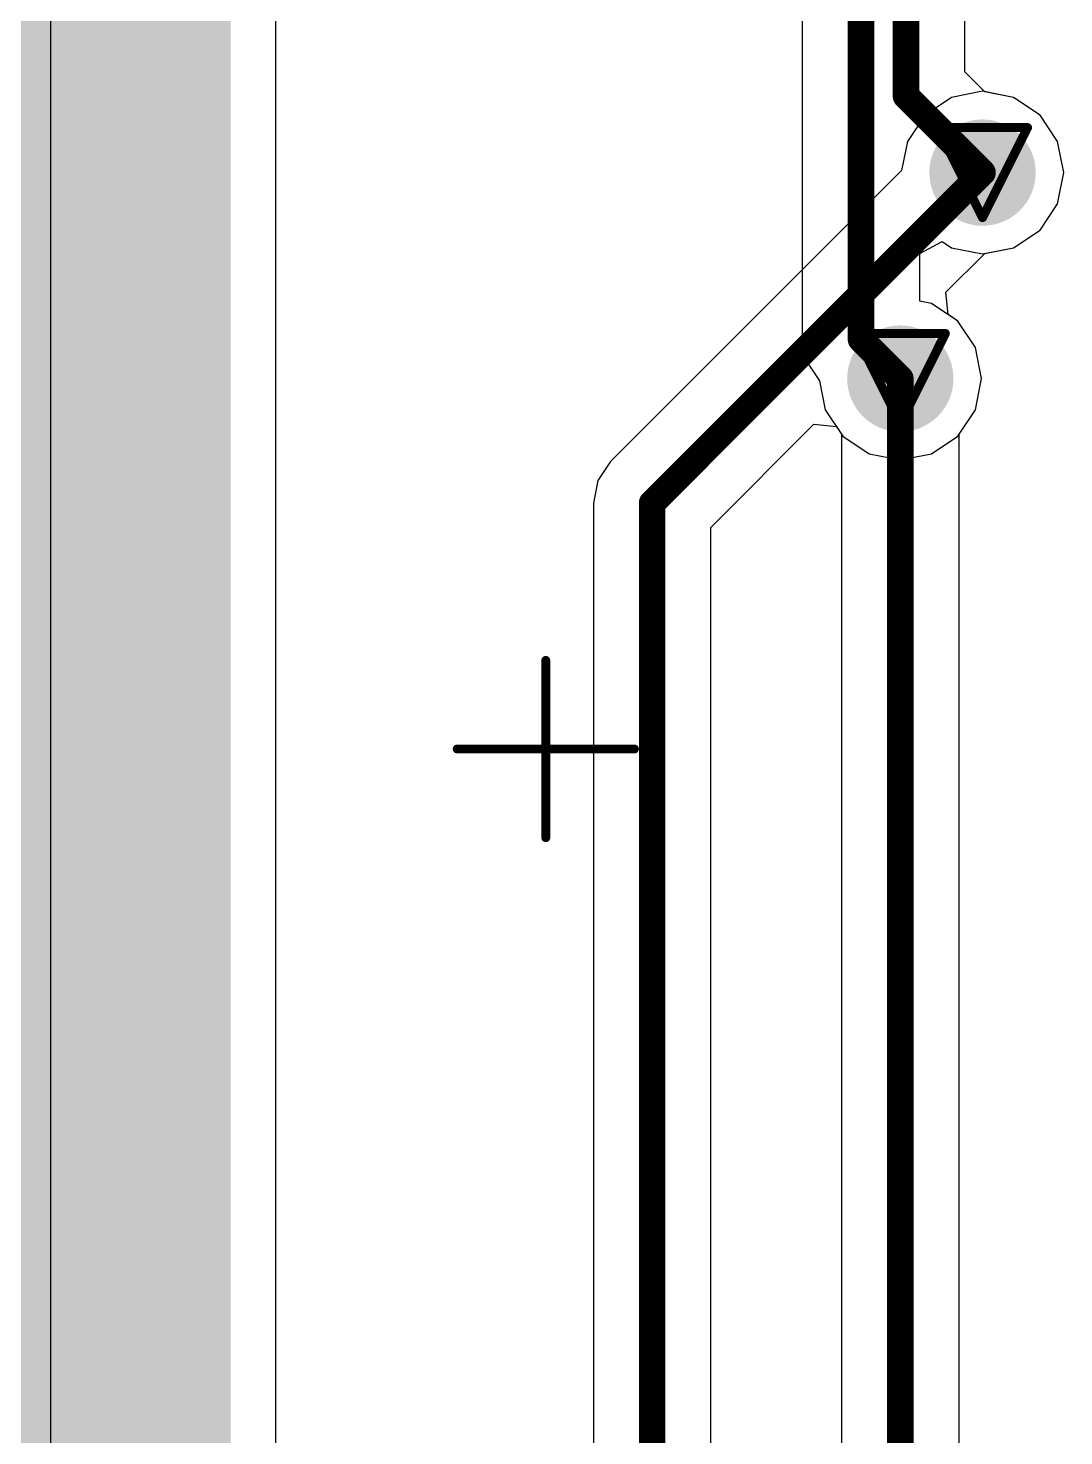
# Model space of a CAD drawing. Header units: millimetres. Extents: x 9.6 to 105, y 7.6 to 66.9.
# Drawn here: x 18.8 to 24.64, y 17.59 to 25.53 of the extents above; entities that cross this region are included whole.
import ezdxf

# ---------------------------------------------------------------- set-up
doc = ezdxf.new("R2010")
doc.units = ezdxf.units.MM
for name, color, linetype in [('BottomLayer', 5, 'Continuous'), ('BottomSolder', 6, 'Continuous'), ('DrillDrawing', 1, 'Continuous'), ('Mechanical15', 56, 'Continuous'), ('TopLayer', 1, 'Continuous'), ('TopSolder', 216, 'Continuous'), ('ViaHoleLayer', 16, 'Continuous')]:
    doc.layers.add(name, color=color, linetype=linetype)

msp = doc.modelspace()

# ---------------------------------------------------------------- hatches: boundary and pattern name
at = {"layer": 'BottomLayer'}
h = msp.add_hatch(color=5, dxfattribs=at)
edge = h.paths.add_edge_path()
edge.add_arc((24.1808, 24.7142), 0.2, 0, 360)
h = msp.add_hatch(color=5, dxfattribs=at)
edge = h.paths.add_edge_path()
edge.add_arc((23.717, 23.5524), 0.2, 0, 360)
at = {"layer": 'BottomSolder'}
h = msp.add_hatch(color=6, dxfattribs=at)
edge = h.paths.add_edge_path()
edge.add_arc((24.1808, 24.7142), 0.3, 0, 360)
h = msp.add_hatch(color=6, dxfattribs=at)
edge = h.paths.add_edge_path()
edge.add_arc((23.717, 23.5524), 0.3, 0, 360)
at = {"layer": 'TopLayer'}
msp.add_hatch(color=1, dxfattribs=at).paths.add_polyline_path([(9.779, 11.049), (19.939, 11.049), (19.939, 35.814), (9.779, 35.814)])
h = msp.add_hatch(color=1, dxfattribs=at)
edge = h.paths.add_edge_path()
edge.add_arc((24.1808, 24.7142), 0.2, 0, 360)
h = msp.add_hatch(color=1, dxfattribs=at)
edge = h.paths.add_edge_path()
edge.add_arc((23.717, 23.5524), 0.2, 0, 360)
at = {"layer": 'TopSolder'}
h = msp.add_hatch(color=216, dxfattribs=at)
edge = h.paths.add_edge_path()
edge.add_arc((24.1808, 24.7142), 0.3, 0, 360)
h = msp.add_hatch(color=216, dxfattribs=at)
edge = h.paths.add_edge_path()
edge.add_arc((23.717, 23.5524), 0.3, 0, 360)
at = {"layer": 'ViaHoleLayer'}
h = msp.add_hatch(color=16, dxfattribs=at)
edge = h.paths.add_edge_path()
edge.add_arc((24.1808, 24.7142), 0.1, 0, 360)
h = msp.add_hatch(color=16, dxfattribs=at)
edge = h.paths.add_edge_path()
edge.add_arc((23.717, 23.5524), 0.1, 0, 360)

# ---------------------------------------------------------------- linework, layer by layer
at = {"layer": 'BottomLayer'}
for p, q in [((18.9239, 10.414), (18.9239, 61.9242)), ((23.1636, 34.3662), (23.1636, 23.7744)), ((24.0804, 25.2833), (24.0804, 33.1906)), ((24.193, 25.1706), (24.0804, 25.2833)), ((24.3564, 25.1381), (24.193, 25.1706)), ((24.5052, 25.0386), (24.3564, 25.1381)), ((24.6047, 24.8898), (24.5052, 25.0386)), ((24.6396, 24.7142), (24.6047, 24.8898)), ((24.6047, 24.5386), (24.6396, 24.7142)), ((24.5052, 24.3898), (24.6047, 24.5386)), ((24.3564, 24.2903), (24.5052, 24.3898)), ((23.8264, 24.2571), (23.9534, 24.325)), ((23.9534, 24.325), (24.0052, 24.2903)), ((23.8264, 23.9895), (23.8264, 24.2571)), ((24.0052, 24.2903), (24.1808, 24.2554)), ((24.1808, 24.2554), (24.3564, 24.2903)), ((23.8926, 23.9763), (23.8264, 23.9895)), ((24.0414, 23.8768), (23.8926, 23.9763)), ((24.1409, 23.728), (24.0414, 23.8768)), ((23.1636, 23.7744), (23.1889, 23.6476)), ((24.1758, 23.5524), (24.1409, 23.728)), ((23.1889, 23.6476), (23.2606, 23.5402)), ((23.2606, 23.5402), (23.2931, 23.3768)), ((24.1409, 23.3768), (24.1758, 23.5524)), ((23.2931, 23.3768), (23.3926, 23.228)), ((24.0414, 23.228), (24.1409, 23.3768)), ((23.3926, 23.228), (23.5414, 23.1285)), ((23.8926, 23.1285), (24.0414, 23.228)), ((23.5414, 23.1285), (23.717, 23.0936)), ((23.717, 23.0936), (23.8926, 23.1285))]:
    msp.add_line(p, q, dxfattribs=at)
at = {"layer": 'BottomLayer', "const_width": 0.15}
for points in [[(23.495, 23.7744), (23.495, 34.3662)], [(23.749, 25.146), (23.749, 33.8836)], [(23.749, 25.146), (24.1808, 24.7142)], [(23.495, 23.7744), (23.717, 23.5524)]]:
    msp.add_lwpolyline(points, dxfattribs=at)
at = {"layer": 'BottomLayer', "const_width": 0.075}
for points in [[(23.7115, 25.146, 1), (23.7865, 25.146, 1)], [(23.7115, 25.146, 1), (23.7865, 25.146, 1)], [(24.1433, 24.7142, 1), (24.2183, 24.7142, 1)], [(23.4575, 23.7744, 1), (23.5325, 23.7744, 1)], [(23.4575, 23.7744, 1), (23.5325, 23.7744, 1)], [(23.6795, 23.5524, 1), (23.7545, 23.5524, 1)]]:
    msp.add_lwpolyline(points, format="xyb", close=True, dxfattribs=at)
at = {"layer": 'DrillDrawing', "const_width": 0.0508}
for points in [[(23.9268, 24.9682), (24.4348, 24.9682)], [(23.9268, 24.9682), (24.1808, 24.4602)], [(24.1808, 24.4602), (24.4348, 24.9682)], [(23.463, 23.8064), (23.971, 23.8064)], [(23.463, 23.8064), (23.717, 23.2984)], [(23.717, 23.2984), (23.971, 23.8064)]]:
    msp.add_lwpolyline(points, dxfattribs=at)
at = {"layer": 'DrillDrawing', "const_width": 0.0254}
for points in [[(23.9141, 24.9682, 1), (23.9395, 24.9682, 1)], [(23.9141, 24.9682, 1), (23.9395, 24.9682, 1)], [(24.4221, 24.9682, 1), (24.4475, 24.9682, 1)], [(24.4221, 24.9682, 1), (24.4475, 24.9682, 1)], [(24.1681, 24.4602, 1), (24.1935, 24.4602, 1)], [(24.1681, 24.4602, 1), (24.1935, 24.4602, 1)], [(23.4503, 23.8064, 1), (23.4757, 23.8064, 1)], [(23.4503, 23.8064, 1), (23.4757, 23.8064, 1)], [(23.9583, 23.8064, 1), (23.9837, 23.8064, 1)], [(23.9583, 23.8064, 1), (23.9837, 23.8064, 1)], [(23.7043, 23.2984, 1), (23.7297, 23.2984, 1)], [(23.7043, 23.2984, 1), (23.7297, 23.2984, 1)]]:
    msp.add_lwpolyline(points, format="xyb", close=True, dxfattribs=at)
at = {"layer": 'Mechanical15', "const_width": 0.05}
for points in [[(21.717, 20.963), (21.717, 21.963)], [(21.717, 20.963), (21.717, 21.963)], [(21.217, 21.463), (22.217, 21.463)], [(21.217, 21.463), (22.217, 21.463)]]:
    msp.add_lwpolyline(points, dxfattribs=at)
at = {"layer": 'Mechanical15', "const_width": 0.025}
for points in [[(21.7045, 21.963, 1), (21.7295, 21.963, 1)], [(21.7045, 21.963, 1), (21.7295, 21.963, 1)], [(21.2045, 21.463, 1), (21.2295, 21.463, 1)], [(21.2045, 21.463, 1), (21.2295, 21.463, 1)], [(22.2045, 21.463, 1), (22.2295, 21.463, 1)], [(22.2045, 21.463, 1), (22.2295, 21.463, 1)], [(21.7045, 20.963, 1), (21.7295, 20.963, 1)], [(21.7045, 20.963, 1), (21.7295, 20.963, 1)]]:
    msp.add_lwpolyline(points, format="xyb", close=True, dxfattribs=at)
at = {"layer": 'TopLayer'}
for p, q in [((20.1939, 16.643), (20.1939, 26.2863)), ((24.1808, 25.173), (24.0052, 25.1381)), ((24.3564, 25.1381), (24.1808, 25.173)), ((24.0052, 25.1381), (23.8564, 25.0386)), ((24.5052, 25.0386), (24.3564, 25.1381)), ((23.8564, 25.0386), (23.7569, 24.8898)), ((24.6047, 24.8898), (24.5052, 25.0386)), ((23.7569, 24.8898), (23.7244, 24.7264)), ((24.6396, 24.7142), (24.6047, 24.8898)), ((23.7244, 24.7264), (22.0827, 23.0847)), ((24.6047, 24.5386), (24.6396, 24.7142)), ((24.5052, 24.3898), (24.6047, 24.5386)), ((24.3564, 24.2903), (24.5052, 24.3898)), ((23.9747, 24.0395), (24.193, 24.2578)), ((24.193, 24.2578), (24.3564, 24.2903)), ((23.9872, 23.9131), (23.9747, 24.0395)), ((24.0414, 23.8768), (23.9872, 23.9131)), ((24.1409, 23.728), (24.0414, 23.8768)), ((24.1758, 23.5524), (24.1409, 23.728)), ((24.1409, 23.3768), (24.1758, 23.5524)), ((24.0484, 23.2384), (24.1409, 23.3768)), ((22.6484, 22.7131), (23.2299, 23.2947)), ((23.2299, 23.2947), (23.3563, 23.2822)), ((23.3563, 23.2822), (23.3856, 23.2384)), ((23.3856, 23.2384), (23.3856, 16.643)), ((24.0484, 16.643), (24.0484, 23.2384)), ((22.0827, 23.0847), (22.0109, 22.9772)), ((22.0109, 22.9772), (21.9856, 22.8504)), ((21.9856, 22.8504), (21.9856, 16.643)), ((22.6484, 16.643), (22.6484, 22.7131))]:
    msp.add_line(p, q, dxfattribs=at)
at = {"layer": 'TopLayer', "const_width": 0.15}
for points in [[(22.317, 22.8504), (24.1808, 24.7142)], [(23.717, 15.168), (23.717, 23.5524)], [(22.317, 15.168), (22.317, 22.8504)]]:
    msp.add_lwpolyline(points, dxfattribs=at)
at = {"layer": 'TopLayer', "const_width": 0.075}
for points in [[(24.1433, 24.7142, 1), (24.2183, 24.7142, 1)], [(23.6795, 23.5524, 1), (23.7545, 23.5524, 1)], [(22.2795, 22.8504, 1), (22.3545, 22.8504, 1)], [(22.2795, 22.8504, 1), (22.3545, 22.8504, 1)]]:
    msp.add_lwpolyline(points, format="xyb", close=True, dxfattribs=at)

doc.saveas('drawing.dxf')
